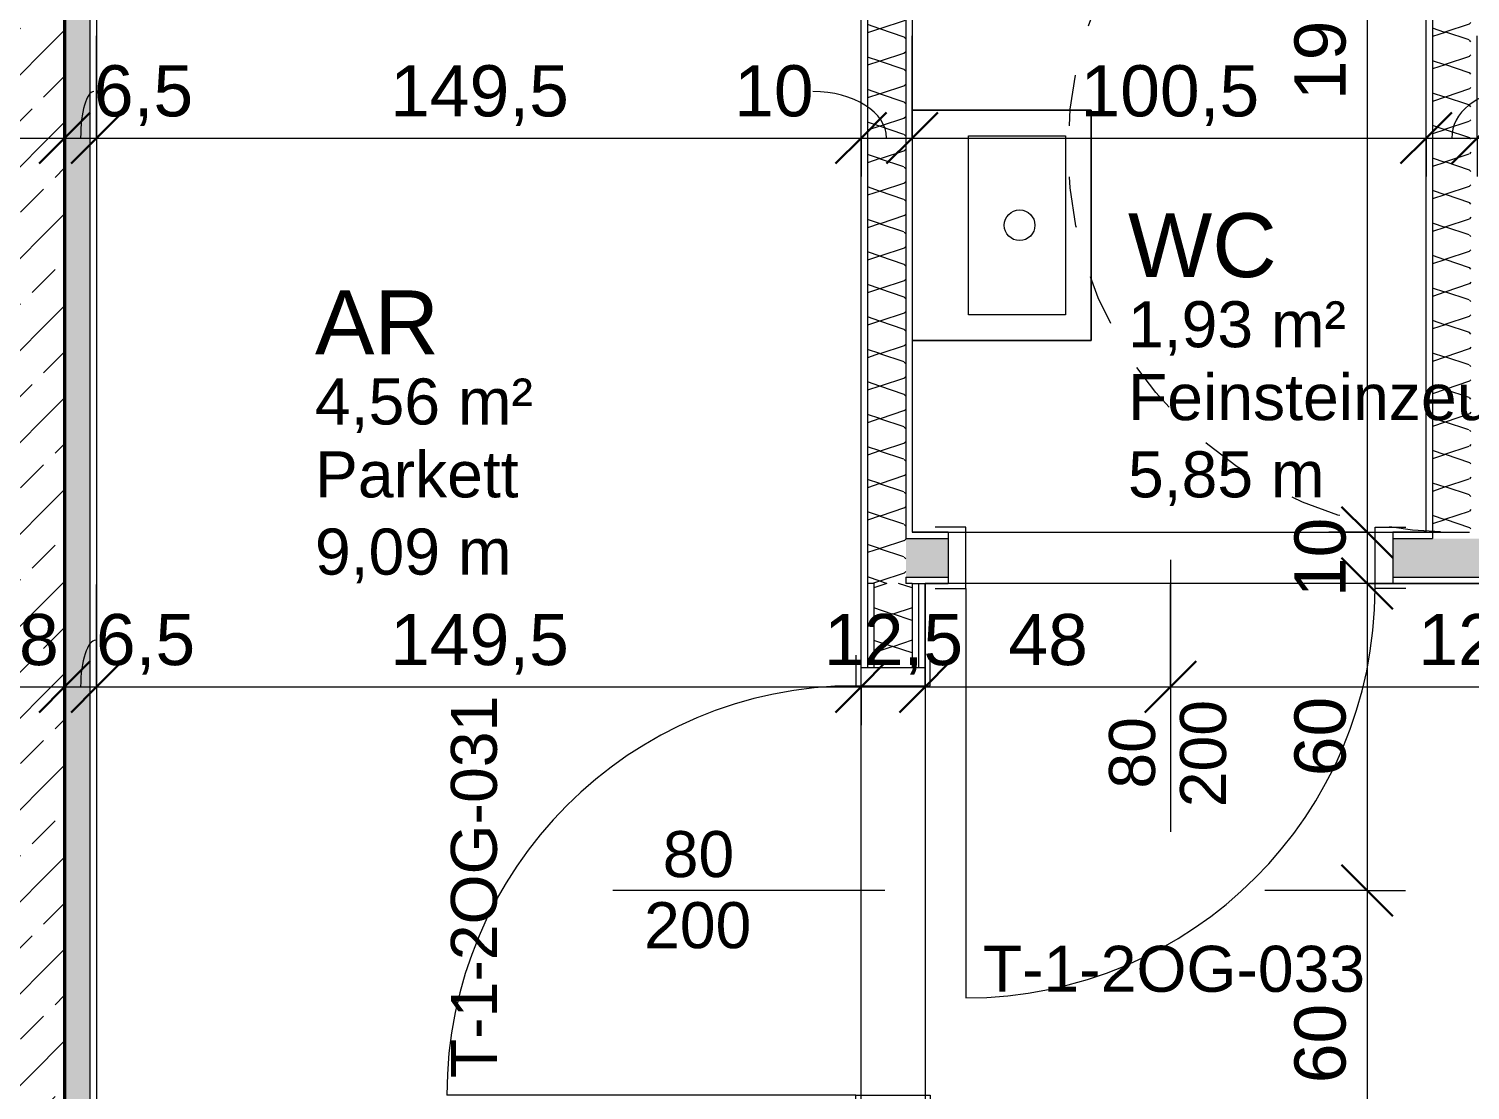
# Model space of a CAD drawing. Header units: metres. Extents: x 3 to 50, y 58.8 to 100.4.
# Drawn here: x 28.933 to 31.751, y 75.065 to 77.139 of the extents above; entities that cross this region are included whole.
import ezdxf

# ---------------------------------------------------------------- set-up
doc = ezdxf.new("R2010")
doc.units = ezdxf.units.M
doc.linetypes.add('Verdeckt', pattern=[0.003, 0.002, -0.001])
for name, color, linetype, lineweight in [('A_2D', 7, 'Continuous', 13), ('A_Bemassung-50_', 4, 'Continuous', 9), ('A_Bemassung_', 4, 'Continuous', 9), ('A_Beschriftung_', 7, 'Continuous', 9), ('A_Decken', 8, 'Continuous', 13), ('A_Raeume_', 7, 'Continuous', 5), ('A_Raeume_Beschriftung_', 7, 'Continuous', 9), ('A_Sanitaer', 3, 'Continuous', 13), ('A_Tueren', 31, 'Continuous', 13), ('A_Waende', 7, 'Continuous', 13)]:
    doc.layers.add(name, color=color, linetype=linetype, lineweight=lineweight)
doc.styles.add('Arial_2', font='arial.ttf', dxfattribs={"height": 0.125})
doc.styles.add('Arial_3', font='arial.ttf', dxfattribs={"height": 0.09})
doc.styles.add('Arial_5', font='arial.ttf', dxfattribs={"height": 0.1})
doc.dimstyles.new('WGA-Bemaßung', dxfattribs={"dimscale": 0.3048, "dimtxt": 0.102026, "dimasz": 0.328084, "dimexe": 0.246063, "dimexo": 0.0625, "dimgap": 0.04101, "dimtad": 1, "dimdec": 1, "dimlfac": 100, "dimrnd": 0.5, "dimdsep": 46, "dimtxsty": 'Arial_5', "dimblk1": 'OBLIQUE', "dimblk2": 'OBLIQUE', "dimsah": 1, "dimcen": 0.09, "dimdle": 0.246063, "dimazin": 2, "dimtfac": 1, "dimtdec": 4, "dimtix": 1, "dimtmove": 0, "dimatfit": 3, "dimfxl": 0.656168, "dimfxlon": 1, "dimtvp": 1, "dimtolj": 1, "dimtzin": 0, "dimarcsym": 2})
doc.dimstyles.new('WGA-Bemaßung_1', dxfattribs={"dimscale": 0.3048, "dimtxt": 0.102026, "dimasz": 0.328084, "dimexe": 0.246063, "dimexo": 0.0625, "dimgap": 0.04101, "dimtad": 1, "dimdec": 1, "dimlfac": 100, "dimrnd": 0.5, "dimdsep": 46, "dimtxsty": 'Arial_5', "dimblk1": 'OBLIQUE', "dimblk2": 'OBLIQUE', "dimsah": 1, "dimcen": 0.09, "dimdle": 0.246063, "dimazin": 2, "dimtfac": 1, "dimtdec": 4, "dimtix": 1, "dimtmove": 1, "dimatfit": 3, "dimfxl": 0.656168, "dimfxlon": 1, "dimtvp": 1, "dimtolj": 1, "dimtzin": 0, "dimarcsym": 2})
doc.dimstyles.new('WGA-Bemaßung_3', dxfattribs={"dimscale": 0.3048, "dimtxt": 0.102026, "dimasz": 0.328084, "dimexe": 0.246063, "dimexo": 0.0625, "dimgap": 0.04101, "dimtad": 1, "dimdec": 1, "dimlfac": 100, "dimrnd": 0.5, "dimdsep": 46, "dimtxsty": 'Arial_5', "dimblk1": 'OBLIQUE', "dimblk2": 'OBLIQUE', "dimsah": 1, "dimcen": 0.09, "dimdle": 0.246063, "dimazin": 2, "dimtfac": 1, "dimtdec": 4, "dimtix": 1, "dimtmove": 0, "dimatfit": 3, "dimfxl": 0.656168, "dimfxlon": 1, "dimtvp": 1, "dimtolj": 1, "dimtzin": 0, "dimarcsym": 2})

# ---------------------------------------------------------------- blocks, each defined once
blk = doc.blocks.new('UZ_D1 - SL_0800x2000_Zimmertür_Stahlzarge_GK-5426792-263_PP_02OG_BT1')
at = {"layer": 'A_Tueren', "lineweight": 5}
for p, q in [((-0.4, 0.0725), (-0.46, 0.0725)), ((-0.4, -0.0725), (-0.4, 0.0725)), ((0.4, 0.0725), (0.46, 0.0725)), ((0.4, -0.0725), (0.4, 0.0725)), ((-0.46, -0.0725), (-0.4, -0.0725)), ((0.46, -0.0725), (0.4, -0.0725)), ((0.4, -0.0725), (0.4, -0.8725))]:
    blk.add_line(p, q, dxfattribs=at)
blk.add_arc((0.4, -0.0725), 0.8, 180, 270, dxfattribs=at)
blk = doc.blocks.new('UZ_D1 - SL_0800x2000_Zimmertür_Stahlzarge_GK-7175609-263_PP_02OG_BT1')
at = {"layer": 'A_Tueren', "lineweight": 5}
for p, q in [((0.4, 0.06), (0.4, 0.86)), ((-0.46, 0.06), (-0.4, 0.06)), ((-0.4, 0.06), (-0.4, -0.06)), ((0.4, 0.06), (0.4, -0.06)), ((0.46, 0.06), (0.4, 0.06)), ((-0.4, -0.06), (-0.46, -0.06)), ((0.4, -0.06), (0.46, -0.06))]:
    blk.add_line(p, q, dxfattribs=at)
blk.add_arc((0.4, 0.06), 0.8, 90, 180, dxfattribs=at)
blk = doc.blocks.new('Sani_Handwaschbecken_Wandbasiert_eckig - 450 x 350-11050515-263_PP_02OG_BT1')
at = {"layer": 'A_Sanitaer', "lineweight": 5}
for p, q in [((0.3476, 0.4), (-0.1024, 0.4)), ((-0.1024, 0.4), (-0.1024, 0.05)), ((-0.1024, 0.05), (-0.1024, 0.4)), ((-0.1024, 0.4), (0.3476, 0.4)), ((0.3476, 0.05), (0.3476, 0.4)), ((0.3476, 0.4), (0.3476, 0.05)), ((-0.0524, 0.16), (-0.0524, 0.35)), ((-0.0524, 0.35), (0.2976, 0.35)), ((0.2976, 0.35), (0.2976, 0.16)), ((0.2976, 0.16), (-0.0524, 0.16))]:
    blk.add_line(p, q, dxfattribs=at)
blk.add_circle((0.1226, 0.26), 0.03, dxfattribs=at)
blk = doc.blocks.new('BS_Tuer_PP - links-10002443-263_PP_02OG_BT1')
at = {"layer": 'A_Beschriftung_'}
blk.add_line((0, 0.000124), (0, 0.010761), dxfattribs=at)
blk = doc.blocks.new('BS_Tuer_PP - unten-10002439-263_PP_02OG_BT1')
at = {"layer": 'A_Beschriftung_'}
blk.add_line((0, 0.000124), (0, -0.010513), dxfattribs=at)
blk = doc.blocks.new('DIMBLOCK211-263_PP_02OG_BT1')
at = {"layer": 'A_Bemassung-50_', "transparency": 16777216}
for p, q in [((28.8227, 76.926), (28.8227, 77.126)), ((29.0027, 76.926), (29.0027, 77.126)), ((28.8227, 76.926), (29.0027, 76.926)), ((28.8227, 76.926), (28.8227, 76.851)), ((29.0027, 76.926), (29.0027, 76.851))]:
    blk.add_line(p, q, dxfattribs=at)
at = {"layer": 'A_Bemassung-50_', "lineweight": 35, "transparency": 16777216}
for p, q in [((28.8227, 76.926), (28.8727, 76.976)), ((29.0027, 76.926), (29.0527, 76.976)), ((28.8227, 76.926), (28.7727, 76.876)), ((29.0027, 76.926), (28.9527, 76.876))]:
    blk.add_line(p, q, dxfattribs=at)
at = {"layer": 'A_Bemassung-50_', "transparency": 16777216}
blk.add_ellipse((28.7748, 76.926), major_axis=(0.1379, 0), ratio=0.659768, start_param=0, end_param=1.570796, dxfattribs=at)
at = {"layer": 'A_Bemassung-50_', "color": 0, "transparency": 16777216, "insert": (28.6209, 77.0683), "char_height": 0.1, "width": 0.184588, "attachment_point": 1, "line_spacing_factor": 0.941778, "style": 'Arial_5'}
blk.add_mtext('18', dxfattribs=at)
blk = doc.blocks.new('_Oblique')
at = {"color": 0, "linetype": 'ByBlock', "lineweight": -2}
blk.add_line((-0.5, -0.5), (0.5, 0.5), dxfattribs=at)
blk = doc.blocks.new('DIMBLOCK212-263_PP_02OG_BT1')
at = {"layer": 'A_Bemassung-50_', "transparency": 16777216}
for p, q in [((29.0027, 76.926), (29.0027, 77.126)), ((29.0652, 76.926), (29.0652, 77.126)), ((29.0027, 76.926), (29.0652, 76.926)), ((29.0027, 76.926), (29.0027, 76.851)), ((29.0652, 76.926), (29.0652, 76.851))]:
    blk.add_line(p, q, dxfattribs=at)
at = {"layer": 'A_Bemassung-50_', "lineweight": 35, "transparency": 16777216}
for p, q in [((29.0027, 76.926), (29.0527, 76.976)), ((29.0652, 76.926), (29.1152, 76.976)), ((29.0027, 76.926), (28.9527, 76.876)), ((29.0652, 76.926), (29.0152, 76.876))]:
    blk.add_line(p, q, dxfattribs=at)
at = {"layer": 'A_Bemassung-50_', "transparency": 16777216}
blk.add_ellipse((29.0598, 76.926), major_axis=(0, 0.091), ratio=0.283923, start_param=0, end_param=1.570796, dxfattribs=at)
at = {"layer": 'A_Bemassung-50_', "color": 0, "transparency": 16777216, "insert": (29.0598, 77.0683), "char_height": 0.1, "width": 0.231677, "attachment_point": 1, "line_spacing_factor": 0.941778, "style": 'Arial_5'}
blk.add_mtext('6,5', dxfattribs=at)
blk = doc.blocks.new('DIMBLOCK213-263_PP_02OG_BT1')
at = {"layer": 'A_Bemassung-50_', "transparency": 16777216}
for p, q in [((29.0652, 76.926), (29.0652, 77.126)), ((30.5602, 76.926), (30.5602, 77.126)), ((29.0652, 76.926), (30.5602, 76.926)), ((29.0652, 76.926), (29.0652, 76.851)), ((30.5602, 76.926), (30.5602, 76.851))]:
    blk.add_line(p, q, dxfattribs=at)
at = {"layer": 'A_Bemassung-50_', "lineweight": 35, "transparency": 16777216}
for p, q in [((29.0652, 76.926), (29.1152, 76.976)), ((30.5602, 76.926), (30.6102, 76.976)), ((29.0652, 76.926), (29.0152, 76.876)), ((30.5602, 76.926), (30.5102, 76.876))]:
    blk.add_line(p, q, dxfattribs=at)
at = {"layer": 'A_Bemassung-50_', "color": 0, "transparency": 16777216, "insert": (29.6392, 77.0683), "char_height": 0.1, "width": 0.416266, "attachment_point": 1, "line_spacing_factor": 0.941778, "style": 'Arial_5'}
blk.add_mtext('149,5', dxfattribs=at)
blk = doc.blocks.new('DIMBLOCK214-263_PP_02OG_BT1')
at = {"layer": 'A_Bemassung-50_', "transparency": 16777216}
for p, q in [((30.5602, 76.926), (30.5602, 77.126)), ((30.6602, 76.926), (30.6602, 77.126)), ((30.5602, 76.926), (30.6602, 76.926)), ((30.5602, 76.926), (30.5602, 76.851)), ((30.6602, 76.926), (30.6602, 76.851))]:
    blk.add_line(p, q, dxfattribs=at)
at = {"layer": 'A_Bemassung-50_', "lineweight": 35, "transparency": 16777216}
for p, q in [((30.5602, 76.926), (30.6102, 76.976)), ((30.6602, 76.926), (30.7102, 76.976)), ((30.5602, 76.926), (30.5102, 76.876)), ((30.6602, 76.926), (30.6102, 76.876))]:
    blk.add_line(p, q, dxfattribs=at)
at = {"layer": 'A_Bemassung-50_', "transparency": 16777216}
blk.add_ellipse((30.4658, 76.926), major_axis=(0.1443, 0), ratio=0.630355, start_param=0, end_param=1.570796, dxfattribs=at)
at = {"layer": 'A_Bemassung-50_', "color": 0, "transparency": 16777216, "insert": (30.312, 77.0683), "char_height": 0.1, "width": 0.184588, "attachment_point": 1, "line_spacing_factor": 0.941778, "style": 'Arial_5'}
blk.add_mtext('10', dxfattribs=at)
blk = doc.blocks.new('DIMBLOCK215-263_PP_02OG_BT1')
at = {"layer": 'A_Bemassung-50_', "transparency": 16777216}
for p, q in [((30.6602, 76.926), (30.6602, 77.126)), ((31.6652, 76.926), (31.6652, 77.126)), ((30.6602, 76.926), (31.6652, 76.926)), ((30.6602, 76.926), (30.6602, 76.851)), ((31.6652, 76.926), (31.6652, 76.851))]:
    blk.add_line(p, q, dxfattribs=at)
at = {"layer": 'A_Bemassung-50_', "lineweight": 35, "transparency": 16777216}
for p, q in [((30.6602, 76.926), (30.7102, 76.976)), ((31.6652, 76.926), (31.7152, 76.976)), ((30.6602, 76.926), (30.6102, 76.876)), ((31.6652, 76.926), (31.6152, 76.876))]:
    blk.add_line(p, q, dxfattribs=at)
at = {"layer": 'A_Bemassung-50_', "color": 0, "transparency": 16777216, "insert": (30.9892, 77.0683), "char_height": 0.1, "width": 0.416266, "attachment_point": 1, "line_spacing_factor": 0.941778, "style": 'Arial_5'}
blk.add_mtext('100,5', dxfattribs=at)
blk = doc.blocks.new('DIMBLOCK216-263_PP_02OG_BT1')
at = {"layer": 'A_Bemassung-50_', "transparency": 16777216}
for p, q in [((31.6652, 76.926), (31.6652, 77.126)), ((31.7652, 76.926), (31.7652, 77.126)), ((31.6652, 76.926), (31.7652, 76.926)), ((31.6652, 76.926), (31.6652, 76.851)), ((31.7652, 76.926), (31.7652, 76.851))]:
    blk.add_line(p, q, dxfattribs=at)
at = {"layer": 'A_Bemassung-50_', "lineweight": 35, "transparency": 16777216}
for p, q in [((31.6652, 76.926), (31.7152, 76.976)), ((31.7652, 76.926), (31.8152, 76.976)), ((31.6652, 76.926), (31.6152, 76.876)), ((31.7652, 76.926), (31.7152, 76.876))]:
    blk.add_line(p, q, dxfattribs=at)
at = {"layer": 'A_Bemassung-50_', "transparency": 16777216}
blk.add_ellipse((31.8301, 76.926), major_axis=(0.1149, 0), ratio=0.791828, start_param=1.570796, end_param=3.141593, dxfattribs=at)
at = {"layer": 'A_Bemassung-50_', "color": 0, "transparency": 16777216, "insert": (31.8301, 77.0683), "char_height": 0.1, "width": 0.184588, "attachment_point": 1, "line_spacing_factor": 0.941778, "style": 'Arial_5'}
blk.add_mtext('10', dxfattribs=at)
blk = doc.blocks.new('DIMBLOCK217-263_PP_02OG_BT1')
at = {"layer": 'A_Bemassung-50_', "transparency": 16777216}
for p, q in [((31.7652, 76.926), (31.7652, 77.126)), ((34.3677, 76.926), (34.3677, 77.126)), ((31.7652, 76.926), (34.3677, 76.926)), ((31.7652, 76.926), (31.7652, 76.851)), ((34.3677, 76.926), (34.3677, 76.851))]:
    blk.add_line(p, q, dxfattribs=at)
at = {"layer": 'A_Bemassung-50_', "lineweight": 35, "transparency": 16777216}
for p, q in [((31.7652, 76.926), (31.8152, 76.976)), ((34.3677, 76.926), (34.4177, 76.976)), ((31.7652, 76.926), (31.7152, 76.876)), ((34.3677, 76.926), (34.3177, 76.876))]:
    blk.add_line(p, q, dxfattribs=at)
at = {"layer": 'A_Bemassung-50_', "color": 0, "transparency": 16777216, "insert": (32.893, 77.0683), "char_height": 0.1, "width": 0.416266, "attachment_point": 1, "line_spacing_factor": 0.941778, "style": 'Arial_5'}
blk.add_mtext('260,5', dxfattribs=at)
blk = doc.blocks.new('DIMBLOCK445-263_PP_02OG_BT1')
at = {"layer": 'A_Bemassung-50_', "lineweight": 35, "transparency": 16777216}
for p, q in [((31.5499, 78.0755), (31.4999, 78.1255)), ((31.5499, 78.0755), (31.5999, 78.0255)), ((31.5499, 76.1555), (31.4999, 76.2055)), ((31.5499, 76.1555), (31.5999, 76.1055))]:
    blk.add_line(p, q, dxfattribs=at)
at = {"layer": 'A_Bemassung-50_', "transparency": 16777216}
for p, q in [((31.5499, 78.0755), (31.4749, 78.0755)), ((31.5499, 78.0755), (31.5499, 76.1555)), ((31.5499, 78.0755), (31.7499, 78.0755)), ((31.5499, 76.1555), (31.4749, 76.1555)), ((31.5499, 76.1555), (31.7499, 76.1555))]:
    blk.add_line(p, q, dxfattribs=at)
at = {"layer": 'A_Bemassung-50_', "color": 0, "transparency": 16777216, "insert": (31.4076, 77.0001), "char_height": 0.1, "width": 0.276883, "attachment_point": 1, "rotation": 90, "line_spacing_factor": 0.941778, "style": 'Arial_5'}
blk.add_mtext('192', dxfattribs=at)
blk = doc.blocks.new('DIMBLOCK446-263_PP_02OG_BT1')
at = {"layer": 'A_Bemassung-50_', "lineweight": 35, "transparency": 16777216}
for p, q in [((31.5499, 76.1555), (31.4999, 76.2055)), ((31.5499, 76.1555), (31.5999, 76.1055)), ((31.5499, 76.0555), (31.4999, 76.1055)), ((31.5499, 76.0555), (31.5999, 76.0055))]:
    blk.add_line(p, q, dxfattribs=at)
at = {"layer": 'A_Bemassung-50_', "transparency": 16777216}
for p, q in [((31.5499, 76.1555), (31.4749, 76.1555)), ((31.5499, 76.1555), (31.5499, 76.0555)), ((31.5499, 76.1555), (31.7499, 76.1555)), ((31.5499, 76.0555), (31.4749, 76.0555)), ((31.5499, 76.0555), (31.7499, 76.0555))]:
    blk.add_line(p, q, dxfattribs=at)
at = {"layer": 'A_Bemassung-50_', "color": 0, "transparency": 16777216, "insert": (31.4076, 76.0286), "char_height": 0.1, "width": 0.184588, "attachment_point": 1, "rotation": 90, "line_spacing_factor": 0.941778, "style": 'Arial_5'}
blk.add_mtext('10', dxfattribs=at)
blk = doc.blocks.new('DIMBLOCK447-263_PP_02OG_BT1')
at = {"layer": 'A_Bemassung-50_', "lineweight": 35, "transparency": 16777216}
for p, q in [((31.5499, 76.0555), (31.4999, 76.1055)), ((31.5499, 76.0555), (31.5999, 76.0055)), ((31.5499, 75.4555), (31.4999, 75.5055)), ((31.5499, 75.4555), (31.5999, 75.4055))]:
    blk.add_line(p, q, dxfattribs=at)
at = {"layer": 'A_Bemassung-50_', "transparency": 16777216}
for p, q in [((31.5499, 76.0555), (31.4749, 76.0555)), ((31.5499, 76.0555), (31.5499, 75.4555)), ((31.5499, 76.0555), (31.7499, 76.0555)), ((31.5499, 75.4555), (31.3499, 75.4555)), ((31.5499, 75.4555), (31.6249, 75.4555))]:
    blk.add_line(p, q, dxfattribs=at)
at = {"layer": 'A_Bemassung-50_', "color": 0, "transparency": 16777216, "insert": (31.4076, 75.6786), "char_height": 0.1, "width": 0.184588, "attachment_point": 1, "rotation": 90, "line_spacing_factor": 0.941778, "style": 'Arial_5'}
blk.add_mtext('60', dxfattribs=at)
blk = doc.blocks.new('DIMBLOCK448-263_PP_02OG_BT1')
at = {"layer": 'A_Bemassung-50_', "lineweight": 35, "transparency": 16777216}
for p, q in [((31.5499, 75.4555), (31.4999, 75.5055)), ((31.5499, 75.4555), (31.5999, 75.4055)), ((31.5499, 74.8555), (31.4999, 74.9055)), ((31.5499, 74.8555), (31.5999, 74.8055))]:
    blk.add_line(p, q, dxfattribs=at)
at = {"layer": 'A_Bemassung-50_', "transparency": 16777216}
for p, q in [((31.5499, 75.4555), (31.3499, 75.4555)), ((31.5499, 75.4555), (31.5499, 74.8555)), ((31.5499, 75.4555), (31.6249, 75.4555)), ((31.5499, 74.8555), (31.4749, 74.8555)), ((31.5499, 74.8555), (31.7499, 74.8555))]:
    blk.add_line(p, q, dxfattribs=at)
at = {"layer": 'A_Bemassung-50_', "color": 0, "transparency": 16777216, "insert": (31.4076, 75.0786), "char_height": 0.1, "width": 0.184588, "attachment_point": 1, "rotation": 90, "line_spacing_factor": 0.941778, "style": 'Arial_5'}
blk.add_mtext('60', dxfattribs=at)
blk = doc.blocks.new('DIMBLOCK621-263_PP_02OG_BT1')
at = {"layer": 'A_Bemassung-50_', "transparency": 16777216}
for p, q in [((28.8227, 75.8535), (28.8227, 76.0535)), ((29.0027, 75.8535), (29.0027, 76.0535)), ((28.8227, 75.8535), (29.0027, 75.8535)), ((28.8227, 75.8535), (28.8227, 75.7785)), ((29.0027, 75.8535), (29.0027, 75.7785))]:
    blk.add_line(p, q, dxfattribs=at)
at = {"layer": 'A_Bemassung-50_', "lineweight": 35, "transparency": 16777216}
for p, q in [((28.8227, 75.8535), (28.8727, 75.9035)), ((29.0027, 75.8535), (29.0527, 75.9035)), ((28.8227, 75.8535), (28.7727, 75.8035)), ((29.0027, 75.8535), (28.9527, 75.8035))]:
    blk.add_line(p, q, dxfattribs=at)
at = {"layer": 'A_Bemassung-50_', "color": 0, "transparency": 16777216, "insert": (28.8358, 75.9958), "char_height": 0.1, "width": 0.184588, "attachment_point": 1, "line_spacing_factor": 0.941778, "style": 'Arial_5'}
blk.add_mtext('18', dxfattribs=at)
blk = doc.blocks.new('DIMBLOCK622-263_PP_02OG_BT1')
at = {"layer": 'A_Bemassung-50_', "transparency": 16777216}
for p, q in [((29.0027, 75.8535), (29.0027, 76.0535)), ((29.0652, 75.8535), (29.0652, 76.0535)), ((29.0027, 75.8535), (29.0652, 75.8535)), ((29.0027, 75.8535), (29.0027, 75.7785)), ((29.0652, 75.8535), (29.0652, 75.7785))]:
    blk.add_line(p, q, dxfattribs=at)
at = {"layer": 'A_Bemassung-50_', "lineweight": 35, "transparency": 16777216}
for p, q in [((29.0027, 75.8535), (29.0527, 75.9035)), ((29.0652, 75.8535), (29.1152, 75.9035)), ((29.0027, 75.8535), (28.9527, 75.8035)), ((29.0652, 75.8535), (29.0152, 75.8035))]:
    blk.add_line(p, q, dxfattribs=at)
at = {"layer": 'A_Bemassung-50_', "transparency": 16777216}
blk.add_ellipse((29.0638, 75.8535), major_axis=(0, 0.091), ratio=0.328, start_param=0, end_param=1.570796, dxfattribs=at)
at = {"layer": 'A_Bemassung-50_', "color": 0, "transparency": 16777216, "insert": (29.0638, 75.9958), "char_height": 0.1, "width": 0.231677, "attachment_point": 1, "line_spacing_factor": 0.941778, "style": 'Arial_5'}
blk.add_mtext('6,5', dxfattribs=at)
blk = doc.blocks.new('DIMBLOCK623-263_PP_02OG_BT1')
at = {"layer": 'A_Bemassung-50_', "transparency": 16777216}
for p, q in [((29.0652, 75.8535), (29.0652, 76.0535)), ((30.5602, 75.8535), (30.5602, 76.0535)), ((29.0652, 75.8535), (30.5602, 75.8535)), ((29.0652, 75.8535), (29.0652, 75.7785)), ((30.5602, 75.8535), (30.5602, 75.7785))]:
    blk.add_line(p, q, dxfattribs=at)
at = {"layer": 'A_Bemassung-50_', "lineweight": 35, "transparency": 16777216}
for p, q in [((29.0652, 75.8535), (29.1152, 75.9035)), ((30.5602, 75.8535), (30.6102, 75.9035)), ((29.0652, 75.8535), (29.0152, 75.8035)), ((30.5602, 75.8535), (30.5102, 75.8035))]:
    blk.add_line(p, q, dxfattribs=at)
at = {"layer": 'A_Bemassung-50_', "color": 0, "transparency": 16777216, "insert": (29.6392, 75.9958), "char_height": 0.1, "width": 0.416266, "attachment_point": 1, "line_spacing_factor": 0.941778, "style": 'Arial_5'}
blk.add_mtext('149,5', dxfattribs=at)
blk = doc.blocks.new('DIMBLOCK624-263_PP_02OG_BT1')
at = {"layer": 'A_Bemassung-50_', "transparency": 16777216}
for p, q in [((30.5602, 75.8535), (30.5602, 76.0535)), ((30.6852, 75.8535), (30.6852, 76.0535)), ((30.5602, 75.8535), (30.6852, 75.8535)), ((30.5602, 75.8535), (30.5602, 75.7785)), ((30.6852, 75.8535), (30.6852, 75.7785))]:
    blk.add_line(p, q, dxfattribs=at)
at = {"layer": 'A_Bemassung-50_', "lineweight": 35, "transparency": 16777216}
for p, q in [((30.5602, 75.8535), (30.6102, 75.9035)), ((30.6852, 75.8535), (30.7352, 75.9035)), ((30.5602, 75.8535), (30.5102, 75.8035)), ((30.6852, 75.8535), (30.6352, 75.8035))]:
    blk.add_line(p, q, dxfattribs=at)
at = {"layer": 'A_Bemassung-50_', "color": 0, "transparency": 16777216, "insert": (30.4877, 75.9958), "char_height": 0.1, "width": 0.323972, "attachment_point": 1, "line_spacing_factor": 0.941778, "style": 'Arial_5'}
blk.add_mtext('12,5', dxfattribs=at)
blk = doc.blocks.new('DIMBLOCK625-263_PP_02OG_BT1')
at = {"layer": 'A_Bemassung-50_', "transparency": 16777216}
for p, q in [((30.6852, 75.8535), (30.6852, 76.0535)), ((31.1652, 75.8535), (31.1652, 76.0535)), ((30.6852, 75.8535), (31.1652, 75.8535)), ((30.6852, 75.8535), (30.6852, 75.7785)), ((31.1652, 75.8535), (31.1652, 75.7785))]:
    blk.add_line(p, q, dxfattribs=at)
at = {"layer": 'A_Bemassung-50_', "lineweight": 35, "transparency": 16777216}
for p, q in [((30.6852, 75.8535), (30.7352, 75.9035)), ((31.1652, 75.8535), (31.2152, 75.9035)), ((30.6852, 75.8535), (30.6352, 75.8035)), ((31.1652, 75.8535), (31.1152, 75.8035))]:
    blk.add_line(p, q, dxfattribs=at)
at = {"layer": 'A_Bemassung-50_', "color": 0, "transparency": 16777216, "insert": (30.8483, 75.9958), "char_height": 0.1, "width": 0.184588, "attachment_point": 1, "line_spacing_factor": 0.941778, "style": 'Arial_5'}
blk.add_mtext('48', dxfattribs=at)
blk = doc.blocks.new('DIMBLOCK626-263_PP_02OG_BT1')
at = {"layer": 'A_Bemassung-50_', "transparency": 16777216}
for p, q in [((31.1652, 75.8535), (31.1652, 76.0535)), ((32.3652, 75.8535), (32.3652, 76.0535)), ((31.1652, 75.8535), (32.3652, 75.8535)), ((31.1652, 75.8535), (31.1652, 75.7785)), ((32.3652, 75.8535), (32.3652, 75.7785))]:
    blk.add_line(p, q, dxfattribs=at)
at = {"layer": 'A_Bemassung-50_', "lineweight": 35, "transparency": 16777216}
for p, q in [((31.1652, 75.8535), (31.2152, 75.9035)), ((32.3652, 75.8535), (32.4152, 75.9035)), ((31.1652, 75.8535), (31.1152, 75.8035)), ((32.3652, 75.8535), (32.3152, 75.8035))]:
    blk.add_line(p, q, dxfattribs=at)
at = {"layer": 'A_Bemassung-50_', "color": 0, "transparency": 16777216, "insert": (31.6498, 75.9958), "char_height": 0.1, "width": 0.276883, "attachment_point": 1, "line_spacing_factor": 0.941778, "style": 'Arial_5'}
blk.add_mtext('120', dxfattribs=at)

msp = doc.modelspace()

# ---------------------------------------------------------------- hatches: boundary and pattern name
at = {"layer": 'A_Waende', "lineweight": 5}
h = msp.add_hatch(dxfattribs=at)
h.set_pattern_fill('FP_4', color=250, style=0, pattern_type=2)
h.set_pattern_definition([(45, (0, 0), (-0.08980256, 0.08980256), []), (45, (0.0898, 0), (-0.08980256, 0.08980256), [0.0635, -0.03175])])
h.paths.add_polyline_path([(29.0027, 71.178), (29.0027, 78.3005), (28.8227, 78.3005), (28.8227, 71.178)])
h = msp.add_hatch(dxfattribs=at)
h.set_pattern_fill('FP_83', color=250, angle=315, style=0, pattern_type=2)
h.set_pattern_definition([(135, (31.76536, 77.22808), (-0.254, 0.1270034), [0.02245, -0.15715]), (135, (31.65434, 77.27546), (-0.254, 0.1270034), [0.02245, -0.15715]), (135, (31.76536, 77.29172), (-0.254, 0.1270034), [0.02245, -0.15715]), (135, (31.65434, 77.3391), (-0.254, 0.1270034), [0.02245, -0.15715]), (161.565, (31.749094, 77.244345), (-0.5079977, 0.1270007), [0.0502, -0.35141]), (161.565, (31.70172, 77.259194), (-0.5079977, 0.1270007), [0.0502, -0.35141]), (161.565, (31.7498, 77.307277), (-0.5079977, 0.1270007), [0.0502, -0.35141]), (161.565, (31.70172, 77.322834), (-0.5079977, 0.1270007), [0.0502, -0.35141]), (225, (31.653635, 77.24364), (0.254, 0.1270034), [0.02245, -0.15715]), (225, (31.76536, 77.29172), (0.254, 0.1270034), [0.02245, -0.15715]), (225, (31.653635, 77.30728), (0.254, 0.1270034), [0.02245, -0.15715]), (225, (31.76536, 77.35536), (0.254, 0.1270034), [0.02245, -0.15715]), (198.435, (31.70172, 77.259194), (0.5079977, 0.1270007), [0.0502, -0.35141]), (198.435, (31.749094, 77.275457), (0.5079977, 0.1270007), [0.0502, -0.35141]), (198.435, (31.70172, 77.322834), (0.5079977, 0.1270007), [0.0502, -0.35141]), (198.435, (31.749094, 77.339097), (0.5079977, 0.1270007), [0.0502, -0.35141])])
h.paths.add_polyline_path([(31.6777, 76.143), (31.7527, 76.143), (31.7527, 78.3005), (31.6777, 78.3005), (31.6777, 76.1519)])
h = msp.add_hatch(dxfattribs=at)
h.set_pattern_fill('FP_82', color=250, angle=315, style=0, pattern_type=2)
h.set_pattern_definition([(135, (29.06492, 74.54178), (-0.2539998, 0.1270034), [0.02245, -0.15715]), (135, (28.9539, 74.58916), (-0.2539998, 0.1270034), [0.02245, -0.15715]), (135, (29.06492, 74.60542), (-0.2539998, 0.1270034), [0.02245, -0.15715]), (135, (28.9539, 74.6528), (-0.2539998, 0.1270034), [0.02245, -0.15715]), (161.565, (29.04936, 74.55734), (-0.50799766, 0.1270007), [0.0502, -0.35141]), (161.565, (29.001985, 74.573602), (-0.50799766, 0.1270007), [0.0502, -0.35141]), (161.565, (29.04936, 74.62098), (-0.50799766, 0.1270007), [0.0502, -0.35141]), (161.565, (29.001985, 74.637242), (-0.50799766, 0.1270007), [0.0502, -0.35141]), (225, (28.9539, 74.55805), (0.2539998, 0.1270034), [0.02245, -0.15715]), (225, (29.06492, 74.60542), (0.2539998, 0.1270034), [0.02245, -0.15715]), (225, (28.9539, 74.62169), (0.2539998, 0.1270034), [0.02245, -0.15715]), (225, (29.06492, 74.66906), (0.2539998, 0.1270034), [0.02245, -0.15715]), (198.435, (29.001985, 74.573602), (0.50799766, 0.1270007), [0.0502, -0.35141]), (198.435, (29.04936, 74.589866), (0.50799766, 0.1270007), [0.0502, -0.35141]), (198.435, (29.001985, 74.637242), (0.50799766, 0.1270007), [0.0502, -0.35141]), (198.435, (29.04936, 74.653506), (0.50799766, 0.1270007), [0.0502, -0.35141])])
h.paths.add_polyline_path([(29.0027, 71.178), (29.0527, 71.178), (29.0527, 77.9055), (29.0027, 77.9055), (29.0027, 71.8242)])
h = msp.add_hatch(dxfattribs=at)
h.set_pattern_fill('FP_94', color=250, angle=-45, style=0, pattern_type=2)
h.set_pattern_definition([(135, (30.66015, 76.97989), (-0.254, 0.1270034), [0.02245, -0.15715]), (135, (30.54913, 77.02868), (-0.254, 0.1270034), [0.02245, -0.15715]), (135, (30.66015, 77.04353), (-0.254, 0.1270034), [0.02245, -0.15715]), (135, (30.54843, 77.09161), (-0.254, 0.1270034), [0.02245, -0.15715]), (161.565, (30.643887, 76.99615), (-0.5079977, 0.1270007), [0.0502, -0.35141]), (161.565, (30.59651, 77.012414), (-0.5079977, 0.1270007), [0.0502, -0.35141]), (161.565, (30.643887, 77.05979), (-0.5079977, 0.1270007), [0.0502, -0.35141]), (161.565, (30.59651, 77.076053), (-0.5079977, 0.1270007), [0.0502, -0.35141]), (225, (30.54913, 76.99615), (0.254, 0.1270034), [0.02245, -0.15715]), (225, (30.66015, 77.04353), (0.254, 0.1270034), [0.02245, -0.15715]), (225, (30.54913, 77.05979), (0.254, 0.1270034), [0.02245, -0.15715]), (225, (30.66015, 77.10717), (0.254, 0.1270034), [0.02245, -0.15715]), (198.435, (30.59651, 77.012414), (0.5079977, 0.1270007), [0.0502, -0.35141]), (198.435, (30.644594, 77.02797), (0.5079977, 0.1270007), [0.0502, -0.35141]), (198.435, (30.59651, 77.076053), (0.5079977, 0.1270007), [0.0502, -0.35141]), (198.435, (30.644594, 77.09161), (0.5079977, 0.1270007), [0.0502, -0.35141])])
h.paths.add_polyline_path([(30.5727, 76.0555), (30.6477, 76.0555), (30.6477, 77.9055), (30.5727, 77.9055), (30.5727, 76.369)])
h = msp.add_hatch(dxfattribs=at)
h.set_pattern_fill('FP_84', color=250, angle=-225, style=0, pattern_type=2)
h.set_pattern_definition([(225, (32.51418, 76.1554), (-0.1270034, -0.254), [0.02245, -0.15715]), (225, (32.46681, 76.044385), (-0.1270034, -0.254), [0.02245, -0.15715]), (225, (32.45054, 76.1554), (-0.1270034, -0.254), [0.02245, -0.15715]), (225, (32.40317, 76.044385), (-0.1270034, -0.254), [0.02245, -0.15715]), (251.565, (32.49792, 76.139137), (-0.1270007, -0.50799766), [0.0502, -0.35141]), (251.565, (32.482364, 76.092468), (-0.1270007, -0.50799766), [0.0502, -0.35141]), (251.565, (32.43499, 76.139844), (-0.1270007, -0.50799766), [0.0502, -0.35141]), (251.565, (32.418725, 76.092468), (-0.1270007, -0.50799766), [0.0502, -0.35141]), (315, (32.49792, 76.044385), (-0.1270034, 0.254), [0.02245, -0.15715]), (315, (32.45054, 76.1554), (-0.1270034, 0.254), [0.02245, -0.15715]), (315, (32.43428, 76.044385), (-0.1270034, 0.254), [0.02245, -0.15715]), (315, (32.386905, 76.1554), (-0.1270034, 0.254), [0.02245, -0.15715]), (288.435, (32.482364, 76.092468), (-0.1270007, 0.50799766), [0.0502, -0.35141]), (288.435, (32.4661, 76.139844), (-0.1270007, 0.50799766), [0.0502, -0.35141]), (288.435, (32.418725, 76.092468), (-0.1270007, 0.50799766), [0.0502, -0.35141]), (288.435, (32.40246, 76.139844), (-0.1270007, 0.50799766), [0.0502, -0.35141])])
h.paths.add_polyline_path([(32.845, 76.068), (34.3927, 76.068), (34.3927, 76.143), (32.8002, 76.143), (32.8002, 76.068)])
h.paths.add_polyline_path([(31.7652, 76.068), (31.9302, 76.068), (31.9302, 76.143), (31.6002, 76.143), (31.6002, 76.068), (31.7527, 76.068)])
h.paths.add_polyline_path([(30.6852, 76.068), (30.7302, 76.068), (30.7302, 76.143), (30.6477, 76.143), (30.6477, 76.068), (30.6602, 76.068)])
h = msp.add_hatch(dxfattribs=at)
h.set_pattern_fill('FP_81', color=250, angle=-45, style=0, pattern_type=2)
h.set_pattern_definition([(135, (30.68561, 75.455365), (-0.254, 0.127003), [0.02245, -0.15715]), (135, (30.57388, 75.50345), (-0.254, 0.127003), [0.02245, -0.15715]), (135, (30.68561, 75.519), (-0.254, 0.127003), [0.02245, -0.15715]), (135, (30.57388, 75.56709), (-0.254, 0.127003), [0.02245, -0.15715]), (161.565, (30.669342, 75.47163), (-0.5079977, 0.1270007), [0.0502, -0.35141]), (161.565, (30.62126, 75.487184), (-0.5079977, 0.1270007), [0.0502, -0.35141]), (161.565, (30.669342, 75.535268), (-0.5079977, 0.1270007), [0.0502, -0.35141]), (161.565, (30.62126, 75.550824), (-0.5079977, 0.1270007), [0.0502, -0.35141]), (225, (30.57388, 75.47092), (0.254, 0.127003), [0.02245, -0.15715]), (225, (30.68561, 75.519), (0.254, 0.127003), [0.02245, -0.15715]), (225, (30.57388, 75.53456), (0.254, 0.127003), [0.02245, -0.15715]), (225, (30.68561, 75.58264), (0.254, 0.127003), [0.02245, -0.15715]), (198.435, (30.62126, 75.487184), (0.5079977, 0.1270007), [0.0502, -0.35141]), (198.435, (30.669342, 75.50274), (0.5079977, 0.1270007), [0.0502, -0.35141]), (198.435, (30.62126, 75.550824), (0.5079977, 0.1270007), [0.0502, -0.35141]), (198.435, (30.669342, 75.56638), (0.5079977, 0.1270007), [0.0502, -0.35141])])
h.paths.add_polyline_path([(30.6602, 74.843), (30.6602, 75.0205), (30.5852, 75.0205), (30.5852, 74.843)])
h.paths.add_polyline_path([(30.6477, 75.8905), (30.6602, 75.8905), (30.6602, 76.0555), (30.5852, 76.0555), (30.5852, 75.8905)])

# ---------------------------------------------------------------- linework, layer by layer
at = {"layer": 'A_2D', "linetype": 'Verdeckt', "lineweight": 5}
msp.add_circle((31.7152, 76.9055), 0.75, dxfattribs=at)
at = {"layer": 'A_Decken'}
msp.add_line((31.6002, 76.0555), (30.7302, 76.0555), dxfattribs=at)
at = {"layer": 'A_Raeume_', "flags": 128}
for points in [[(31.6652, 76.1555), (31.6652, 78.0755), (30.6602, 78.0755), (30.6602, 77.953), (30.6602, 77.9055), (30.6602, 77.9039), (30.6602, 76.1555), (30.6868, 76.1555)], [(30.5602, 77.9055), (29.0652, 77.9055), (29.0652, 74.8555), (30.5602, 74.8555), (30.5602, 76.0539), (30.5602, 76.0555), (30.5602, 76.1055)], [(34.5832, 76.0555), (34.4302, 76.0555), (31.7152, 76.0555), (30.6852, 76.0555), (30.6852, 74.8555), (32.4514, 74.8555), (32.4577, 74.8555), (32.9577, 74.8555), (35.5077, 74.8555), (36.8477, 74.8555), (36.8477, 76.0555)]]:
    msp.add_lwpolyline(points, close=True, dxfattribs=at)
at = {"layer": 'A_Waende', "lineweight": 50}
msp.add_line((29.0027, 78.3005), (29.0027, 71.178), dxfattribs=at)
at = {"layer": 'A_Waende', "color": 10}
for p, q in [((30.6602, 78.3005), (30.6602, 76.1555)), ((31.6777, 78.1005), (31.6777, 76.143)), ((31.6652, 76.1555), (31.6652, 78.0755)), ((29.0527, 74.843), (29.0527, 77.9055)), ((29.0652, 77.9055), (29.0652, 74.8555)), ((30.5602, 75.8905), (30.5602, 77.9055)), ((30.5727, 77.9055), (30.5727, 76.0555)), ((30.6477, 77.9055), (30.6477, 76.143)), ((30.6477, 76.143), (30.7302, 76.143)), ((30.7302, 76.1555), (30.6602, 76.1555)), ((30.7302, 76.1555), (30.7302, 76.143)), ((31.6652, 76.1555), (31.6002, 76.1555)), ((31.6002, 76.1555), (31.6002, 76.143)), ((31.6002, 76.143), (31.6777, 76.143)), ((30.5852, 76.0555), (30.5727, 76.0555)), ((30.5852, 76.0555), (30.5852, 75.8905)), ((30.6477, 76.068), (30.7302, 76.068)), ((30.6477, 76.068), (30.6477, 76.0555)), ((30.6602, 76.0555), (30.6477, 76.0555)), ((30.6602, 76.0555), (30.6602, 75.8905)), ((30.6852, 76.0555), (30.6852, 75.8905)), ((30.6852, 76.0555), (30.7302, 76.0555)), ((30.7302, 76.068), (30.7302, 76.0555)), ((31.6002, 76.068), (31.6002, 76.0555)), ((31.6002, 76.068), (31.9302, 76.068)), ((31.6002, 76.0555), (31.9302, 76.0555)), ((30.5852, 75.8905), (30.5602, 75.8905)), ((30.6852, 75.8905), (30.6602, 75.8905))]:
    msp.add_line(p, q, dxfattribs=at)
at = {"layer": 'A_Waende', "color": 250, "lineweight": 5}
for p, q in [((30.7302, 76.143), (30.7302, 76.068)), ((31.6002, 76.143), (31.6002, 76.068)), ((30.6602, 75.8905), (30.5852, 75.8905))]:
    msp.add_line(p, q, dxfattribs=at)
at = {"layer": 'A_Waende', "lineweight": 18}
for p, q in [((30.5727, 76.0555), (30.5727, 75.8905)), ((30.6602, 76.0555), (30.6852, 76.0555)), ((30.6727, 76.0555), (30.6727, 75.8905))]:
    msp.add_line(p, q, dxfattribs=at)

# ---------------------------------------------------------------- block references
at = {"layer": 'A_Beschriftung_', "xscale": 49.99999999999998, "yscale": 49.99999999999998, "zscale": 49.99999999999998}
msp.add_blockref('BS_Tuer_PP - unten-10002439-263_PP_02OG_BT1', (31.1652, 76.0955), dxfattribs=at)
at = {"layer": 'A_Beschriftung_', "xscale": 49.99999999999998, "yscale": 49.99999999999998, "zscale": 49.99999999999998, "rotation": 89.99999999999991}
msp.add_blockref('BS_Tuer_PP - links-10002443-263_PP_02OG_BT1', (30.6127, 75.4555), dxfattribs=at)
at = {"layer": 'A_Sanitaer', "rotation": 270.0000000000001}
msp.add_blockref('Sani_Handwaschbecken_Wandbasiert_eckig - 450 x 350-11050515-263_PP_02OG_BT1', (30.6102, 76.8781), dxfattribs=at)
at = {"layer": 'A_Tueren'}
for name, p, rotation in [('UZ_D1 - SL_0800x2000_Zimmertür_Stahlzarge_GK-7175609-263_PP_02OG_BT1', (31.1652, 76.1055), 180), ('UZ_D1 - SL_0800x2000_Zimmertür_Stahlzarge_GK-5426792-263_PP_02OG_BT1', (30.6227, 75.4555), 270.0000000000001)]:
    msp.add_blockref(name, p, dxfattribs=dict(at, rotation=rotation))

# ---------------------------------------------------------------- texts
at = {"layer": 'A_Beschriftung_', "char_height": 0.09, "attachment_point": 1, "rotation": 90, "style": 'Arial_3'}
for s, insert, width in [('T-1-2OG-031', (29.758, 75.0886), 0.889873), ('200', (31.1839, 75.618), 0.252532), ('80', (31.045, 75.6544), 0.168354)]:
    msp.add_mtext(s, dxfattribs=dict(at, insert=insert, width=width))
at = {"layer": 'A_Beschriftung_', "char_height": 0.09, "attachment_point": 1, "style": 'Arial_3'}
for s, insert, width in [('80', (30.1722, 75.5715), 0.168354), ('200', (30.1358, 75.4326), 0.252532), ('T-1-2OG-033', (30.7983, 75.3473), 0.889873)]:
    msp.add_mtext(s, dxfattribs=dict(at, insert=insert, width=width))
at = {"layer": 'A_Raeume_Beschriftung_', "attachment_point": 1}
for s, insert, char_height, width, style in [('WC', (31.0821, 76.7791), 0.125, 0.360759, 'Arial_2'), ('AR', (29.4922, 76.6281), 0.125, 0.292616, 'Arial_2'), ('1,93 m²', (31.0821, 76.6071), 0.09, 0.505063, 'Arial_3'), ('Feinsteinzeug', (31.0821, 76.4646), 0.09, 0.909915, 'Arial_3'), ('4,56 m²', (29.4922, 76.4561), 0.09, 0.505063, 'Arial_3'), ('Parkett', (29.4922, 76.3136), 0.09, 0.464979, 'Arial_3'), ('5,85 m', (31.0821, 76.3137), 0.09, 0.456962, 'Arial_3'), ('9,09 m', (29.4922, 76.1627), 0.09, 0.456962, 'Arial_3')]:
    msp.add_mtext(s, dxfattribs=dict(at, insert=insert, char_height=char_height, width=width, style=style))

# ---------------------------------------------------------------- dimensions: what is measured, and where the dimension line sits
at = {"layer": 'A_Bemassung_'}
for base, p1, p2, override, picture, middle in [((31.5499, 76.1555), (31.7499, 78.0755), (31.7499, 76.1555), {"dimpost": '<>', "dimfxl": 1.92}, 'DIMBLOCK445-263_PP_02OG_BT1', (31.4864, 77.1155)), ((31.5499, 76.0555), (31.7499, 76.1555), (31.7499, 76.0555), {"dimpost": '<>', "dimfxl": 0.1}, 'DIMBLOCK446-263_PP_02OG_BT1', (31.4864, 76.1055)), ((31.5499, 75.4555), (31.7499, 76.0555), (31.3499, 75.4555), {"dimpost": '<>', "dimfxl": 0.72111}, 'DIMBLOCK447-263_PP_02OG_BT1', (31.4864, 75.7555)), ((31.5499, 74.8555), (31.3499, 75.4555), (31.7499, 74.8555), {"dimpost": '<>', "dimfxl": 0.72111}, 'DIMBLOCK448-263_PP_02OG_BT1', (31.4864, 75.1555))]:
    dim = msp.add_linear_dim(base=base, p1=p1, p2=p2, angle=90, dimstyle='WGA-Bemaßung_3', override=override, dxfattribs=at)
    dim.commit()
    dim.dimension.update_dxf_attribs({"geometry": picture, "text_midpoint": middle})
for base, p1, p2, override, picture, middle in [((29.0027, 76.926), (28.8227, 77.126), (29.0027, 77.126), {"dimpost": '<>', "dimfxl": 0.18}, 'DIMBLOCK211-263_PP_02OG_BT1', (28.7132, 77.0016)), ((29.0651682485, 76.9259710454), (29.0026682485, 77.1259710454), (29.0651682485, 77.1259710454), {"dimpost": '<>', "dimfxl": 0.0625}, 'DIMBLOCK212-263_PP_02OG_BT1', (29.1755887138, 77.0016273458)), ((30.6602, 76.926), (30.5602, 77.126), (30.6602, 77.126), {"dimpost": '<>', "dimfxl": 0.1}, 'DIMBLOCK214-263_PP_02OG_BT1', (30.4043, 77.0016)), ((31.7652, 76.926), (31.6652, 77.126), (31.7652, 77.126), {"dimpost": '<>', "dimfxl": 0.1}, 'DIMBLOCK216-263_PP_02OG_BT1', (31.9224, 77.0016)), ((29.0651682485, 75.8534844771), (29.0026682485, 76.0534844771), (29.0651682485, 76.0534844771), {"dimpost": '<>', "dimfxl": 0.0625}, 'DIMBLOCK622-263_PP_02OG_BT1', (29.179598828, 75.9291407775))]:
    dim = msp.add_linear_dim(base=base, p1=p1, p2=p2, dimstyle='WGA-Bemaßung_1', override=override, dxfattribs=at)
    dim.commit()
    dim.dimension.update_dxf_attribs({"geometry": picture, "text_midpoint": middle, "dimtype": 160})
for base, p1, p2, dimstyle, override, picture, middle in [((30.5602, 76.926), (29.0652, 77.126), (30.5602, 77.126), 'WGA-Bemaßung', {"dimpost": '<>', "dimfxl": 1.495}, 'DIMBLOCK213-263_PP_02OG_BT1', (29.8127, 76.9895)), ((31.6652, 76.926), (30.6602, 77.126), (31.6652, 77.126), 'WGA-Bemaßung', {"dimpost": '<>', "dimfxl": 1.005}, 'DIMBLOCK215-263_PP_02OG_BT1', (31.1627, 76.9895)), ((34.3676682485, 76.9259710454), (31.7651682485, 77.1259710454), (34.3676682485, 77.1259710454), 'WGA-Bemaßung', {"dimpost": '<>', "dimfxl": 2.6025}, 'DIMBLOCK217-263_PP_02OG_BT1', (33.0664182485, 76.9895283445)), ((29.0027, 75.8535), (28.8227, 76.0535), (29.0027, 76.0535), 'WGA-Bemaßung_3', {"dimpost": '<>', "dimfxl": 0.18}, 'DIMBLOCK621-263_PP_02OG_BT1', (28.9127, 75.917)), ((30.5602, 75.8535), (29.0652, 76.0535), (30.5602, 76.0535), 'WGA-Bemaßung_3', {"dimpost": '<>', "dimfxl": 1.495}, 'DIMBLOCK623-263_PP_02OG_BT1', (29.8127, 75.917)), ((30.6852, 75.8535), (30.5602, 76.0535), (30.6852, 76.0535), 'WGA-Bemaßung_3', {"dimpost": '<>', "dimfxl": 0.125}, 'DIMBLOCK624-263_PP_02OG_BT1', (30.6227, 75.917)), ((31.1652, 75.8535), (30.6852, 76.0535), (31.1652, 76.0535), 'WGA-Bemaßung_3', {"dimpost": '<>', "dimfxl": 0.48}, 'DIMBLOCK625-263_PP_02OG_BT1', (30.9252, 75.917)), ((32.3652, 75.8535), (31.1652, 76.0535), (32.3652, 76.0535), 'WGA-Bemaßung_3', {"dimpost": '<>', "dimfxl": 1.2}, 'DIMBLOCK626-263_PP_02OG_BT1', (31.7652, 75.917))]:
    dim = msp.add_linear_dim(base=base, p1=p1, p2=p2, dimstyle=dimstyle, override=override, dxfattribs=at)
    dim.commit()
    dim.dimension.update_dxf_attribs({"geometry": picture, "text_midpoint": middle})

doc.saveas('drawing.dxf')
